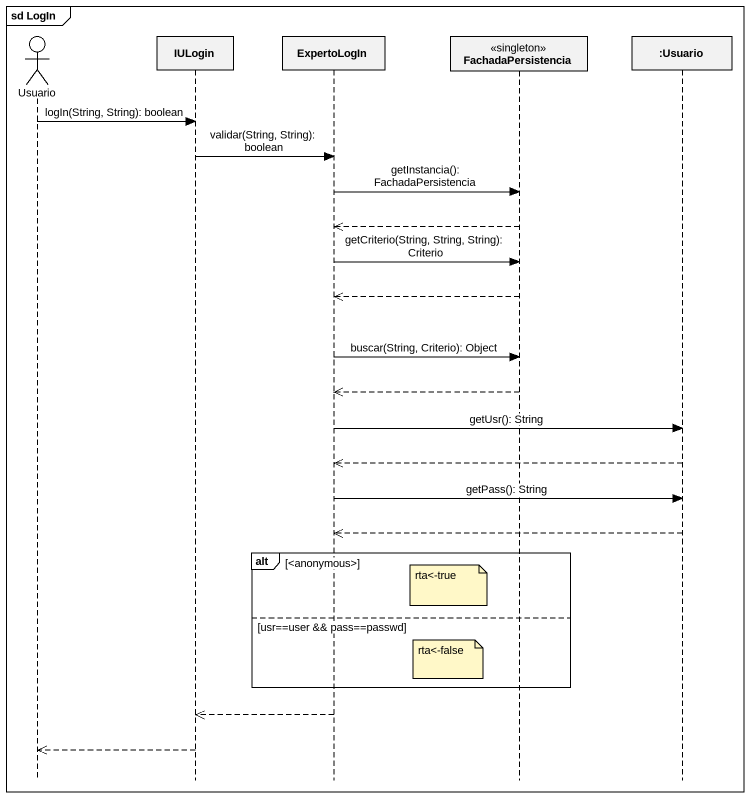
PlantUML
@startuml
mainframe sd LogIn
hide footbox
actor Usuario
participant IULogin
participant ExpertoLogIn
participant FachadaPersistencia <<singleton>>
participant ":Usuario" as Usuario_2

Usuario -> IULogin : logIn(String, String): boolean
IULogin -> ExpertoLogIn : validar(String, String): boolean
ExpertoLogIn -> FachadaPersistencia : getInstancia(): FachadaPersistencia
FachadaPersistencia -->> ExpertoLogIn
ExpertoLogIn -> FachadaPersistencia : getCriterio(String, String, String): Criterio
FachadaPersistencia -->> ExpertoLogIn
ExpertoLogIn -> FachadaPersistencia : buscar(String, Criterio): Object
FachadaPersistencia -->> ExpertoLogIn
ExpertoLogIn -> Usuario_2 : getUsr(): String
Usuario_2 -->> ExpertoLogIn
ExpertoLogIn -> Usuario_2 : getPass(): String
Usuario_2 -->> ExpertoLogIn
alt <anonymous>
  note left of FachadaPersistencia : rta<-true
else usr==user && pass==passwd
  note left of FachadaPersistencia : rta<-false
end
ExpertoLogIn -->> IULogin
IULogin -->> Usuario
@enduml
